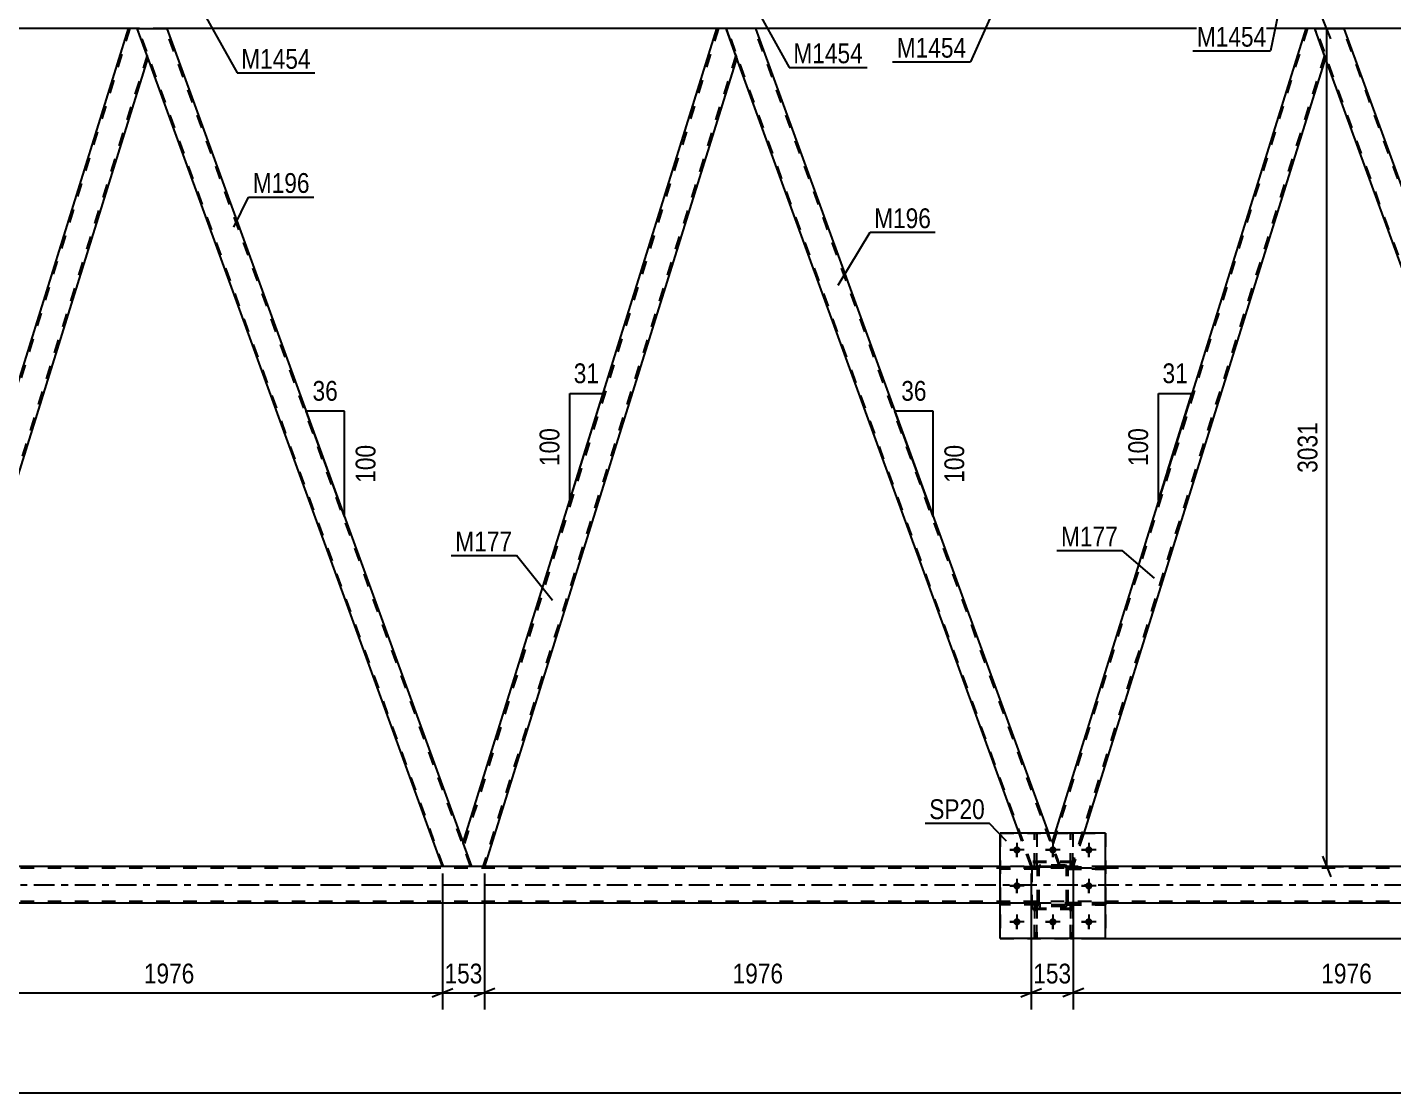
# Model space of a CAD drawing. Header units: millimetres. Extents: x 0 to 841, y 0 to 594.
# Drawn here: x 514.1 to 711.6, y 298.4 to 452.5 of the extents above; entities that cross this region are included whole.
import ezdxf

# ---------------------------------------------------------------- set-up
doc = ezdxf.new("R2010")
doc.units = ezdxf.units.MM
doc.linetypes.add('DXK_LINE_DOT2', pattern=[3.9198, 1.9599, -1.9599])
doc.linetypes.add('DXK_LINE_DOT3', pattern=[5.9187, 2.979, -0.9799, 0.9799, -0.9799])
doc.styles.add('Arial Narrow', font='ARIALN.TTF', dxfattribs={"height": 0.2})

# ---------------------------------------------------------------- blocks, each defined once
blk = doc.blocks.new('Part-814761001-3040 - 3038')
at = {"color": 7, "linetype": 'DXK_LINE_DOT2'}
for p, q in [((665.44, 331.75), (659.44, 331.75)), ((659.44, 324.95), (659.44, 331.75)), ((665.44, 324.95), (665.44, 331.75)), ((665.44, 324.95), (659.44, 324.95))]:
    blk.add_line(p, q, dxfattribs=at)
blk = doc.blocks.new('Part-814761001-3161 - 3038')
at = {"color": 7, "linetype": 'DXK_LINE_DOT2'}
for p, q in [((665.31, 325.59), (664.99, 325.59)), ((664.99, 325.59), (664.99, 320.75)), ((664.99, 324.99), (665.31, 324.99)), ((665.31, 320.75), (665.31, 325.59)), ((664.99, 320.75), (665.31, 320.75))]:
    blk.add_line(p, q, dxfattribs=at)
blk = doc.blocks.new('Part-814761001-3479 - 3038')
at = {"color": 7, "linetype": 'DXK_LINE_DOT2'}
for p, q in [((660.24, 330.87), (660.28, 331.06)), ((660.28, 331.06), (660.24, 330.87)), ((660.24, 325.83), (660.24, 330.87)), ((660.48, 330.87), (660.5, 330.97)), ((660.48, 325.83), (660.48, 330.87)), ((660.5, 330.97), (660.55, 331.04)), ((660.54, 331.32), (660.72, 331.35)), ((660.72, 331.35), (660.54, 331.32)), ((660.55, 331.04), (660.63, 331.1)), ((660.63, 331.1), (660.72, 331.11)), ((664.16, 331.35), (660.72, 331.35)), ((660.72, 331.11), (664.16, 331.11)), ((664.16, 331.35), (664.34, 331.32)), ((664.34, 331.32), (664.16, 331.35)), ((664.16, 331.11), (664.25, 331.1)), ((664.25, 331.1), (664.33, 331.04)), ((664.33, 331.04), (664.38, 330.97)), ((664.38, 330.97), (664.4, 330.87)), ((664.4, 325.83), (664.4, 330.87)), ((664.6, 331.06), (664.64, 330.87)), ((664.64, 330.87), (664.6, 331.06)), ((664.64, 325.83), (664.64, 330.87)), ((660.28, 325.65), (660.24, 325.83)), ((660.24, 325.83), (660.28, 325.65)), ((660.5, 325.74), (660.48, 325.83)), ((664.4, 325.83), (664.38, 325.74)), ((664.64, 325.83), (664.6, 325.65)), ((664.6, 325.65), (664.64, 325.83)), ((660.55, 325.66), (660.5, 325.74)), ((660.72, 325.35), (660.54, 325.39)), ((660.54, 325.39), (660.72, 325.35)), ((660.63, 325.61), (660.55, 325.66)), ((660.72, 325.59), (660.63, 325.61)), ((664.16, 325.59), (660.72, 325.59)), ((664.16, 325.35), (660.72, 325.35)), ((664.25, 325.61), (664.16, 325.59)), ((664.34, 325.39), (664.16, 325.35)), ((664.16, 325.35), (664.34, 325.39)), ((664.33, 325.66), (664.25, 325.61)), ((664.38, 325.74), (664.33, 325.66))]:
    blk.add_line(p, q, dxfattribs=at)
at = {"color": 7, "linetype": 'DXK_LINE_DOT3'}
blk.add_line((662.44, 328.35), (662.44, 328.35), dxfattribs=at)
at = {"color": 7, "linetype": 'DXK_LINE_DOT2'}
for centre, start, end in [((660.72, 330.87), 112.5, 157.5), ((660.72, 330.87), 112.5, 157.5), ((664.16, 330.87), 22.5, 67.5), ((664.16, 330.87), 22.5, 67.5), ((660.72, 325.83), 202.5, 247.5), ((660.72, 325.83), 202.5, 247.5), ((664.16, 325.83), 292.5, 337.5), ((664.16, 325.83), 292.5, 337.5)]:
    blk.add_arc(centre, 0.48, start, end, dxfattribs=at)
blk = doc.blocks.new('Bolt-814761001-3068 - 3038')
at = {"linetype": 'Continuous'}
for points in [[(657.76, 333.55, -1), (656.72, 333.55, -1)], [(662.96, 333.55, -1), (661.92, 333.55, -1)], [(668.16, 333.55, -1), (667.12, 333.55, -1)], [(657.76, 328.35, -1), (656.72, 328.35, -1)], [(668.16, 328.35, -1), (667.12, 328.35, -1)], [(657.76, 323.15, -1), (656.72, 323.15, -1)], [(662.96, 323.15, -1), (661.92, 323.15, -1)], [(668.16, 323.15, -1), (667.12, 323.15, -1)]]:
    blk.add_hatch(color=1, dxfattribs=at).paths.add_polyline_path(points)
at = {"color": 1, "linetype": 'Continuous'}
for p, q in [((657.24, 334.59), (657.24, 332.51)), ((662.44, 334.59), (662.44, 332.51)), ((667.64, 334.59), (667.64, 332.51)), ((658.28, 333.55), (656.2, 333.55)), ((663.48, 333.55), (661.4, 333.55)), ((668.68, 333.55), (666.6, 333.55)), ((658.28, 328.35), (656.2, 328.35)), ((657.24, 329.39), (657.24, 327.31)), ((668.68, 328.35), (666.6, 328.35)), ((667.64, 329.39), (667.64, 327.31)), ((657.24, 324.19), (657.24, 322.11)), ((662.44, 324.19), (662.44, 322.11)), ((667.64, 324.19), (667.64, 322.11)), ((658.28, 323.15), (656.2, 323.15)), ((663.48, 323.15), (661.4, 323.15)), ((668.68, 323.15), (666.6, 323.15))]:
    blk.add_line(p, q, dxfattribs=at)
blk = doc.blocks.new('Part-814761001-3069 - 3038')
at = {"color": 7, "linetype": 'DXK_LINE_DOT2'}
for p, q in [((660.24, 325.91), (654.84, 325.91)), ((654.84, 325.59), (654.84, 325.91)), ((659.64, 325.59), (659.64, 325.91)), ((660.24, 325.91), (660.24, 325.59)), ((660.24, 325.59), (654.84, 325.59))]:
    blk.add_line(p, q, dxfattribs=at)
blk = doc.blocks.new('Part-814761001-3089 - 3038')
at = {"color": 7, "linetype": 'DXK_LINE_DOT2'}
for p, q in [((769.92, 330.9), (83.03, 330.9)), ((670.04, 331.14), (654.84, 331.14)), ((769.92, 326.1), (83.03, 326.1)), ((670.04, 325.86), (654.84, 325.86))]:
    blk.add_line(p, q, dxfattribs=at)
at = {"color": 2, "linetype": 'Continuous'}
for p, q in [((654.84, 331.14), (499.77, 331.14)), ((769.92, 331.14), (670.04, 331.14)), ((654.84, 325.86), (499.77, 325.86)), ((769.92, 325.86), (670.04, 325.86))]:
    blk.add_line(p, q, dxfattribs=at)
at = {"color": 7, "linetype": 'DXK_LINE_DOT3'}
blk.add_line((83.03, 328.5), (769.92, 328.5), dxfattribs=at)
blk = doc.blocks.new('Part-814761001-3117 - 3038')
at = {"color": 7, "linetype": 'DXK_LINE_DOT2'}
for p, q in [((664.99, 320.75), (664.99, 325.59)), ((664.99, 325.59), (665.31, 325.59)), ((664.99, 324.99), (665.31, 324.99)), ((665.31, 325.59), (665.31, 320.75)), ((665.31, 320.75), (664.99, 320.75))]:
    blk.add_line(p, q, dxfattribs=at)
blk = doc.blocks.new('Part-814761001-3141 - 3038')
at = {"color": 7, "linetype": 'DXK_LINE_DOT2'}
for p, q in [((654.84, 335.95), (670.04, 335.95)), ((654.84, 335.95), (654.84, 320.75)), ((670.04, 335.95), (670.04, 320.75)), ((654.84, 320.75), (670.04, 320.75))]:
    blk.add_line(p, q, dxfattribs=at)
blk = doc.blocks.new('Bolt-814761001-3143 - 3038')
at = {"color": 1, "linetype": 'Continuous'}
for p, q in [((657.24, 334.59), (657.24, 333.9)), ((662.44, 334.59), (662.44, 333.9)), ((667.64, 334.59), (667.64, 333.9)), ((656.2, 333.55), (656.89, 333.55)), ((657.24, 332.51), (657.24, 333.21)), ((658.28, 333.55), (657.59, 333.55)), ((661.4, 333.55), (662.09, 333.55)), ((662.44, 332.51), (662.44, 333.21)), ((663.48, 333.55), (662.79, 333.55)), ((666.6, 333.55), (667.29, 333.55)), ((667.64, 332.51), (667.64, 333.21)), ((668.68, 333.55), (667.99, 333.55)), ((656.2, 328.35), (656.89, 328.35)), ((657.24, 329.39), (657.24, 328.7)), ((657.24, 327.31), (657.24, 328.01)), ((658.28, 328.35), (657.59, 328.35)), ((666.6, 328.35), (667.29, 328.35)), ((667.64, 329.39), (667.64, 328.7)), ((667.64, 327.31), (667.64, 328.01)), ((668.68, 328.35), (667.99, 328.35)), ((657.24, 324.19), (657.24, 323.5)), ((662.44, 324.19), (662.44, 323.5)), ((667.64, 324.19), (667.64, 323.5)), ((656.2, 323.15), (656.89, 323.15)), ((657.24, 322.11), (657.24, 322.81)), ((658.28, 323.15), (657.59, 323.15)), ((661.4, 323.15), (662.09, 323.15)), ((662.44, 322.11), (662.44, 322.81)), ((663.48, 323.15), (662.79, 323.15)), ((666.6, 323.15), (667.29, 323.15)), ((667.64, 322.11), (667.64, 322.81)), ((668.68, 323.15), (667.99, 323.15))]:
    blk.add_line(p, q, dxfattribs=at)
blk = doc.blocks.new('Part-814761001-3549 - 3038')
at = {"color": 7, "linetype": 'DXK_LINE_DOT2'}
for p, q in [((665.44, 331.89), (659.44, 331.89)), ((659.44, 325.09), (659.44, 331.89)), ((665.44, 325.09), (665.44, 331.89)), ((665.44, 325.09), (659.44, 325.09))]:
    blk.add_line(p, q, dxfattribs=at)
blk = doc.blocks.new('Part-814761001-3186 - 3038')
at = {"color": 7, "linetype": 'DXK_LINE_DOT2'}
for p, q in [((660.24, 330.87), (660.28, 331.06)), ((660.28, 331.06), (660.24, 330.87)), ((660.24, 325.83), (660.24, 330.87)), ((660.48, 330.87), (660.5, 330.97)), ((660.48, 325.83), (660.48, 330.87)), ((660.5, 330.97), (660.55, 331.04)), ((660.54, 331.32), (660.72, 331.35)), ((660.72, 331.35), (660.54, 331.32)), ((660.55, 331.04), (660.63, 331.1)), ((660.63, 331.1), (660.72, 331.11)), ((664.16, 331.35), (660.72, 331.35)), ((660.72, 331.11), (664.16, 331.11)), ((664.16, 331.35), (664.34, 331.32)), ((664.34, 331.32), (664.16, 331.35)), ((664.16, 331.11), (664.25, 331.1)), ((664.25, 331.1), (664.33, 331.04)), ((664.33, 331.04), (664.38, 330.97)), ((664.38, 330.97), (664.4, 330.87)), ((664.4, 325.83), (664.4, 330.87)), ((664.6, 331.06), (664.64, 330.87)), ((664.64, 330.87), (664.6, 331.06)), ((664.64, 325.83), (664.64, 330.87)), ((660.28, 325.65), (660.24, 325.83)), ((660.24, 325.83), (660.28, 325.65)), ((660.5, 325.74), (660.48, 325.83)), ((664.4, 325.83), (664.38, 325.74)), ((664.64, 325.83), (664.6, 325.65)), ((664.6, 325.65), (664.64, 325.83)), ((660.55, 325.66), (660.5, 325.74)), ((660.72, 325.35), (660.54, 325.39)), ((660.54, 325.39), (660.72, 325.35)), ((660.63, 325.61), (660.55, 325.66)), ((660.72, 325.59), (660.63, 325.61)), ((664.16, 325.59), (660.72, 325.59)), ((664.16, 325.35), (660.72, 325.35)), ((664.25, 325.61), (664.16, 325.59)), ((664.34, 325.39), (664.16, 325.35)), ((664.16, 325.35), (664.34, 325.39)), ((664.33, 325.66), (664.25, 325.61)), ((664.38, 325.74), (664.33, 325.66))]:
    blk.add_line(p, q, dxfattribs=at)
at = {"color": 7, "linetype": 'DXK_LINE_DOT3'}
blk.add_line((662.44, 328.35), (662.44, 328.35), dxfattribs=at)
at = {"color": 7, "linetype": 'DXK_LINE_DOT2'}
for centre, start, end in [((660.72, 330.87), 112.5, 157.5), ((660.72, 330.87), 112.5, 157.5), ((664.16, 330.87), 22.5, 67.5), ((664.16, 330.87), 22.5, 67.5), ((660.72, 325.83), 202.5, 247.5), ((660.72, 325.83), 202.5, 247.5), ((664.16, 325.83), 292.5, 337.5), ((664.16, 325.83), 292.5, 337.5)]:
    blk.add_arc(centre, 0.48, start, end, dxfattribs=at)
blk = doc.blocks.new('Part-814761001-3202 - 3038')
at = {"color": 2, "linetype": 'Continuous'}
for p, q in [((670.04, 335.95), (654.84, 335.95)), ((654.84, 320.75), (654.84, 335.95)), ((670.04, 320.75), (670.04, 335.95)), ((670.04, 320.75), (654.84, 320.75))]:
    blk.add_line(p, q, dxfattribs=at)
blk = doc.blocks.new('Part-814761001-3207 - 3038')
at = {"color": 2, "linetype": 'Continuous'}
for p, q in [((528.73, 452.36), (449.17, 452.36)), ((613.86, 452.36), (534.3, 452.36)), ((699, 452.36), (619.44, 452.36)), ((758.52, 452.36), (704.57, 452.36))]:
    blk.add_line(p, q, dxfattribs=at)
at = {"color": 7, "linetype": 'DXK_LINE_DOT2'}
for p, q in [((534.3, 452.36), (528.73, 452.36)), ((619.44, 452.36), (613.86, 452.36)), ((704.57, 452.36), (699, 452.36))]:
    blk.add_line(p, q, dxfattribs=at)
blk = doc.blocks.new('Part-814761001-3212 - 3038')
at = {"color": 7, "linetype": 'DXK_LINE_DOT2'}
for p, q in [((659.79, 331.11), (659.79, 335.95)), ((659.79, 335.95), (660.11, 335.95)), ((660.11, 335.95), (660.11, 331.11)), ((659.79, 331.71), (660.11, 331.71)), ((660.11, 331.11), (659.79, 331.11))]:
    blk.add_line(p, q, dxfattribs=at)
blk = doc.blocks.new('Part-814761001-3271 - 3038')
at = {"color": 7, "linetype": 'DXK_LINE_DOT2'}
for p, q in [((660.11, 325.59), (659.79, 325.59)), ((659.79, 325.59), (659.79, 320.75)), ((659.79, 324.99), (660.11, 324.99)), ((660.11, 320.75), (660.11, 325.59)), ((659.79, 320.75), (660.11, 320.75))]:
    blk.add_line(p, q, dxfattribs=at)
blk = doc.blocks.new('Part-814761001-3288 - 3038')
at = {"color": 7, "linetype": 'DXK_LINE_DOT2'}
for p, q in [((660.24, 325.91), (654.84, 325.91)), ((654.84, 325.91), (654.84, 325.59)), ((659.64, 325.59), (659.64, 325.91)), ((660.24, 325.59), (660.24, 325.91)), ((660.24, 325.59), (654.84, 325.59))]:
    blk.add_line(p, q, dxfattribs=at)
blk = doc.blocks.new('Part-814761001-3352 - 3038')
at = {"color": 7, "linetype": 'DXK_LINE_DOT2'}
for p, q in [((670.04, 325.91), (664.64, 325.91)), ((664.64, 325.91), (664.64, 325.59)), ((665.24, 325.59), (665.24, 325.91)), ((670.04, 325.59), (670.04, 325.91)), ((664.64, 325.59), (670.04, 325.59))]:
    blk.add_line(p, q, dxfattribs=at)
blk = doc.blocks.new('Part-814761001-3430 - 3038')
at = {"color": 7, "linetype": 'DXK_LINE_DOT2'}
for p, q in [((699.25, 452.36), (662.43, 334.24)), ((701.73, 448.48), (665.15, 331.14)), ((701.86, 448.11), (701.84, 448.16)), ((701.86, 448.11), (701.84, 448.16)), ((662.71, 335.95), (662.29, 334.61)), ((666.9, 335.95), (665.4, 331.14)), ((663.56, 331.14), (662.29, 334.61)), ((665.4, 331.14), (663.56, 331.14))]:
    blk.add_line(p, q, dxfattribs=at)
at = {"color": 2, "linetype": 'Continuous'}
for p, q in [((699, 452.36), (662.71, 335.95)), ((700.31, 452.36), (699, 452.36)), ((701.84, 448.16), (700.31, 452.36)), ((701.86, 448.11), (666.9, 335.95))]:
    blk.add_line(p, q, dxfattribs=at)
blk = doc.blocks.new('Part-814761001-3353 - 3038')
at = {"color": 7, "linetype": 'DXK_LINE_DOT2'}
for p, q in [((660.24, 331.11), (654.84, 331.11)), ((654.84, 331.11), (654.84, 330.79)), ((660.24, 330.79), (654.84, 330.79)), ((659.64, 330.79), (659.64, 331.11)), ((660.24, 330.79), (660.24, 331.11))]:
    blk.add_line(p, q, dxfattribs=at)
blk = doc.blocks.new('Part-814761001-3354 - 3038')
at = {"color": 2, "linetype": 'Continuous'}
for p, q in [((664.99, 335.95), (664.99, 335.95)), ((665.31, 335.95), (664.99, 335.95)), ((665.31, 335.95), (665.31, 335.95))]:
    blk.add_line(p, q, dxfattribs=at)
at = {"color": 7, "linetype": 'DXK_LINE_DOT2'}
for p, q in [((664.99, 331.11), (664.99, 335.95)), ((665.31, 331.11), (665.31, 335.95)), ((664.99, 331.71), (665.31, 331.71)), ((665.31, 331.11), (664.99, 331.11))]:
    blk.add_line(p, q, dxfattribs=at)
blk = doc.blocks.new('Part-814761001-3357 - 3038')
at = {"color": 7, "linetype": 'DXK_LINE_DOT2'}
for p, q in [((664.99, 331.11), (664.99, 335.95)), ((664.99, 335.95), (665.31, 335.95)), ((665.31, 335.95), (665.31, 331.11)), ((664.99, 331.71), (665.31, 331.71)), ((665.31, 331.11), (664.99, 331.11))]:
    blk.add_line(p, q, dxfattribs=at)
blk = doc.blocks.new('Part-814761001-3358 - 3038')
at = {"color": 7, "linetype": 'DXK_LINE_DOT2'}
for p, q in [((664.64, 325.59), (664.64, 325.91)), ((664.64, 325.91), (670.04, 325.91)), ((665.24, 325.59), (665.24, 325.91)), ((670.04, 325.91), (670.04, 325.59)), ((670.04, 325.59), (664.64, 325.59))]:
    blk.add_line(p, q, dxfattribs=at)
blk = doc.blocks.new('Part-814761001-3359 - 3038')
at = {"color": 7, "linetype": 'DXK_LINE_DOT2'}
for p, q in [((660.24, 331.11), (654.84, 331.11)), ((654.84, 330.79), (654.84, 331.11)), ((660.24, 330.79), (654.84, 330.79)), ((659.64, 330.79), (659.64, 331.11)), ((660.24, 331.11), (660.24, 330.79))]:
    blk.add_line(p, q, dxfattribs=at)
blk = doc.blocks.new('Part-814761001-3373 - 3038')
at = {"color": 2, "linetype": 'Continuous'}
for p, q in [((659.79, 335.95), (659.79, 335.95)), ((660.11, 335.95), (659.79, 335.95)), ((660.11, 335.95), (660.11, 335.95))]:
    blk.add_line(p, q, dxfattribs=at)
at = {"color": 7, "linetype": 'DXK_LINE_DOT2'}
for p, q in [((659.79, 331.11), (659.79, 335.95)), ((660.11, 331.11), (660.11, 335.95)), ((659.79, 331.71), (660.11, 331.71)), ((660.11, 331.11), (659.79, 331.11))]:
    blk.add_line(p, q, dxfattribs=at)
blk = doc.blocks.new('Part-814761001-3387 - 3038')
at = {"color": 7, "linetype": 'DXK_LINE_DOT2'}
for p, q in [((659.79, 320.75), (659.79, 325.59)), ((659.79, 325.59), (660.11, 325.59)), ((659.79, 324.99), (660.11, 324.99)), ((660.11, 325.59), (660.11, 320.75)), ((660.11, 320.75), (659.79, 320.75))]:
    blk.add_line(p, q, dxfattribs=at)
blk = doc.blocks.new('Part-814761001-3425 - 3038')
at = {"color": 2, "linetype": 'Continuous'}
for p, q in [((619.44, 452.36), (615.18, 452.36)), ((619.44, 452.36), (661.8, 335.95)), ((657.55, 335.95), (616.71, 448.16))]:
    blk.add_line(p, q, dxfattribs=at)
at = {"color": 7, "linetype": 'DXK_LINE_DOT2'}
for p, q in [((615.18, 452.36), (616.71, 448.16)), ((659.47, 331.14), (615.35, 452.36)), ((663.39, 331.14), (619.27, 452.36)), ((659.3, 331.14), (657.55, 335.95)), ((663.56, 331.14), (661.8, 335.95)), ((663.56, 331.14), (659.3, 331.14))]:
    blk.add_line(p, q, dxfattribs=at)
blk = doc.blocks.new('Part-814761001-3436 - 3038')
at = {"color": 7, "linetype": 'DXK_LINE_DOT2'}
for p, q in [((664.64, 330.79), (664.64, 331.11)), ((664.64, 331.11), (670.04, 331.11)), ((670.04, 330.79), (664.64, 330.79)), ((665.24, 330.79), (665.24, 331.11)), ((670.04, 331.11), (670.04, 330.79))]:
    blk.add_line(p, q, dxfattribs=at)
blk = doc.blocks.new('Part-814761001-3437 - 3038')
at = {"color": 7, "linetype": 'DXK_LINE_DOT2'}
for p, q in [((670.04, 331.11), (664.64, 331.11)), ((664.64, 331.11), (664.64, 330.79)), ((664.64, 330.79), (670.04, 330.79)), ((665.24, 330.79), (665.24, 331.11)), ((670.04, 330.79), (670.04, 331.11))]:
    blk.add_line(p, q, dxfattribs=at)
blk = doc.blocks.new('Part-814761001-3442 - 3038')
at = {"color": 2, "linetype": 'Continuous'}
for p, q in [((530.05, 452.36), (534.3, 452.36)), ((534.3, 452.36), (577.18, 334.56)), ((574.17, 331.14), (531.57, 448.16))]:
    blk.add_line(p, q, dxfattribs=at)
at = {"color": 7, "linetype": 'DXK_LINE_DOT2'}
for p, q in [((531.57, 448.16), (530.05, 452.36)), ((574.34, 331.14), (530.22, 452.36)), ((578.25, 331.14), (534.13, 452.36)), ((578.42, 331.14), (577.18, 334.56)), ((578.42, 331.14), (574.17, 331.14))]:
    blk.add_line(p, q, dxfattribs=at)
blk = doc.blocks.new('Part-814761001-3484 - 3038')
at = {"color": 2, "linetype": 'Continuous'}
for p, q in [((700.31, 452.36), (704.57, 452.36)), ((748.69, 331.14), (704.57, 452.36)), ((744.43, 331.14), (701.84, 448.16))]:
    blk.add_line(p, q, dxfattribs=at)
at = {"color": 7, "linetype": 'DXK_LINE_DOT2'}
for p, q in [((701.84, 448.16), (700.31, 452.36)), ((744.6, 331.14), (700.48, 452.36)), ((748.52, 331.14), (704.4, 452.36)), ((748.69, 331.14), (744.43, 331.14))]:
    blk.add_line(p, q, dxfattribs=at)
blk = doc.blocks.new('Part-814761001-3494 - 3038')
at = {"color": 7, "linetype": 'DXK_LINE_DOT2'}
for p, q in [((528.98, 452.36), (492.16, 334.24)), ((531.46, 448.48), (494.88, 331.14)), ((531.59, 448.11), (531.57, 448.16)), ((531.59, 448.11), (531.57, 448.16)), ((492.44, 335.95), (492.03, 334.61)), ((496.63, 335.95), (495.13, 331.14)), ((493.29, 331.14), (492.03, 334.61)), ((495.13, 331.14), (493.29, 331.14))]:
    blk.add_line(p, q, dxfattribs=at)
at = {"color": 2, "linetype": 'Continuous'}
for p, q in [((528.73, 452.36), (492.44, 335.95)), ((530.05, 452.36), (528.73, 452.36)), ((531.57, 448.16), (530.05, 452.36)), ((531.59, 448.11), (496.63, 335.95))]:
    blk.add_line(p, q, dxfattribs=at)
blk = doc.blocks.new('Part-814761001-3554 - 3038')
at = {"color": 2, "linetype": 'Continuous'}
for p, q in [((577.16, 334.61), (613.86, 452.36)), ((615.18, 452.36), (613.86, 452.36)), ((616.71, 448.16), (615.18, 452.36)), ((616.73, 448.11), (580.27, 331.14)), ((578.42, 331.14), (577.18, 334.56))]:
    blk.add_line(p, q, dxfattribs=at)
at = {"color": 7, "linetype": 'DXK_LINE_DOT2'}
for p, q in [((614.11, 452.36), (577.3, 334.24)), ((616.59, 448.48), (580.02, 331.14)), ((616.73, 448.11), (616.71, 448.16)), ((616.73, 448.11), (616.71, 448.16)), ((577.18, 334.56), (577.16, 334.61)), ((580.27, 331.14), (578.42, 331.14))]:
    blk.add_line(p, q, dxfattribs=at)
blk = doc.blocks.new('StraightDimension-814761001-9521 - 3038')
at = {"color": 7, "linetype": 'Continuous'}
for p, q in [((659.3, 330.14), (659.3, 310.49)), ((665.4, 330.14), (665.4, 310.49)), ((657.8, 312.29), (660.8, 313.49)), ((659.3, 312.89), (665.4, 312.89)), ((666.9, 313.49), (663.9, 312.29))]:
    blk.add_line(p, q, dxfattribs=at)
at = {"color": 0}
blk.add_wipeout([(665.69, 313.64), (665.69, 317.84), (659.01, 317.84), (659.01, 313.64)], dxfattribs=at)
at = {"color": 3, "style": 'Arial Narrow'}
blk.add_text('153', height=2.863, dxfattribs=at).set_placement((659.61, 314.24))
blk = doc.blocks.new('AngleDimension-814761001-3579 - 3038')
at = {"color": 7, "linetype": 'Continuous'}
for p, q in [((645.12, 397.01), (639.58, 397.01)), ((645.12, 381.78), (639.58, 397.01)), ((645.12, 381.78), (645.12, 397.01)), ((645.12, 381.78), (645.12, 381.78))]:
    blk.add_line(p, q, dxfattribs=at)
at = {"color": 0}
for points in [[(644.78, 397.91), (644.78, 402.11), (639.92, 402.11), (639.92, 397.91)], [(650.22, 392.74), (646.02, 392.74), (646.02, 386.05), (650.22, 386.05)]]:
    blk.add_wipeout(points, dxfattribs=at)
at = {"color": 3, "style": 'Arial Narrow'}
blk.add_text('36', height=2.863, dxfattribs=at).set_placement((640.52, 398.51))
blk.add_text('100', height=2.863, rotation=90.0002, dxfattribs=at).set_placement((649.62, 386.65))
blk = doc.blocks.new('StraightDimension-814761001-4812 - 3038')
at = {"color": 7, "linetype": 'Continuous'}
for p, q in [((753.92, 471.96), (807.87, 471.96)), ((806.07, 470.46), (804.87, 473.46)), ((805.47, 320.75), (805.47, 471.96)), ((804.87, 322.25), (806.07, 319.25)), ((668.6, 320.75), (807.87, 320.75))]:
    blk.add_line(p, q, dxfattribs=at)
at = {"color": 0}
blk.add_wipeout([(804.72, 400.61), (800.52, 400.61), (800.52, 392.1), (804.72, 392.1)], dxfattribs=at)
at = {"color": 3, "style": 'Arial Narrow'}
blk.add_text('3780', height=2.863, rotation=90.0002, dxfattribs=at).set_placement((804.12, 392.7))
blk = doc.blocks.new('AngleDimension-814761001-3762 - 3038')
at = {"color": 7, "linetype": 'Continuous'}
for p, q in [((677.71, 399.55), (682.53, 399.55)), ((677.71, 384.08), (682.53, 399.55)), ((677.71, 384.08), (677.71, 399.55)), ((679.04, 388.32), (682.53, 399.55))]:
    blk.add_line(p, q, dxfattribs=at)
at = {"color": 0}
for points in [[(682.55, 400.45), (682.55, 404.65), (677.7, 404.65), (677.7, 400.45)], [(676.81, 395.15), (672.61, 395.15), (672.61, 388.47), (676.81, 388.47)]]:
    blk.add_wipeout(points, dxfattribs=at)
at = {"color": 3, "style": 'Arial Narrow'}
blk.add_text('31', height=2.863, dxfattribs=at).set_placement((678.3, 401.05))
blk.add_text('100', height=2.863, rotation=90.0002, dxfattribs=at).set_placement((676.21, 389.07))
blk = doc.blocks.new('StraightDimension-814761001-9523 - 3038')
at = {"color": 7, "linetype": 'Continuous'}
for p, q in [((574.17, 330.14), (574.17, 310.49)), ((580.27, 330.14), (580.27, 310.49)), ((572.67, 312.29), (575.67, 313.49)), ((574.17, 312.89), (580.27, 312.89)), ((581.77, 313.49), (578.77, 312.29))]:
    blk.add_line(p, q, dxfattribs=at)
at = {"color": 0}
blk.add_wipeout([(580.56, 313.64), (580.56, 317.84), (573.87, 317.84), (573.87, 313.64)], dxfattribs=at)
at = {"color": 3, "style": 'Arial Narrow'}
blk.add_text('153', height=2.863, dxfattribs=at).set_placement((574.47, 314.24))
blk = doc.blocks.new('StraightDimension-814761001-9524 - 3038')
at = {"color": 7, "linetype": 'Continuous'}
for p, q in [((495.13, 330.14), (495.13, 310.49)), ((574.17, 330.14), (574.17, 310.49)), ((496.63, 313.49), (493.63, 312.29)), ((495.13, 312.89), (574.17, 312.89)), ((572.67, 312.29), (575.67, 313.49))]:
    blk.add_line(p, q, dxfattribs=at)
at = {"color": 0}
blk.add_wipeout([(538.91, 313.64), (538.91, 317.84), (530.39, 317.84), (530.39, 313.64)], dxfattribs=at)
at = {"color": 3, "style": 'Arial Narrow'}
blk.add_text('1976', height=2.863, dxfattribs=at).set_placement((530.99, 314.24))
blk = doc.blocks.new('AngleDimension-814761001-3590 - 3038')
at = {"color": 7, "linetype": 'Continuous'}
for p, q in [((559.99, 397.01), (554.45, 397.01)), ((559.99, 381.78), (554.45, 397.01)), ((559.99, 381.78), (559.99, 397.01)), ((559.99, 381.78), (559.99, 381.78))]:
    blk.add_line(p, q, dxfattribs=at)
at = {"color": 0}
for points in [[(559.65, 397.91), (559.65, 402.11), (554.79, 402.11), (554.79, 397.91)], [(565.09, 392.74), (560.89, 392.74), (560.89, 386.05), (565.09, 386.05)]]:
    blk.add_wipeout(points, dxfattribs=at)
at = {"color": 3, "style": 'Arial Narrow'}
blk.add_text('36', height=2.863, dxfattribs=at).set_placement((555.39, 398.51))
blk.add_text('100', height=2.863, rotation=90.0002, dxfattribs=at).set_placement((564.49, 386.65))
blk = doc.blocks.new('StraightDimension-814761001-3773 - 3038')
at = {"color": 7, "linetype": 'Continuous'}
for p, q in [((707.36, 452.36), (699.2, 452.36)), ((702.65, 450.86), (701.45, 453.86)), ((702.05, 331.14), (702.05, 452.36)), ((701.45, 332.64), (702.65, 329.64)), ((701.63, 331.14), (704.45, 331.14))]:
    blk.add_line(p, q, dxfattribs=at)
at = {"color": 0}
blk.add_wipeout([(701.3, 396), (697.1, 396), (697.1, 387.49), (701.3, 387.49)], dxfattribs=at)
at = {"color": 3, "style": 'Arial Narrow'}
blk.add_text('3031', height=2.863, rotation=90.0002, dxfattribs=at).set_placement((700.7, 388.09))
blk = doc.blocks.new('AngleDimension-814761001-3818 - 3038')
at = {"color": 7, "linetype": 'Continuous'}
for p, q in [((592.58, 399.55), (597.4, 399.55)), ((592.58, 384.08), (597.4, 399.55)), ((592.58, 384.08), (592.58, 399.55)), ((593.9, 388.32), (597.4, 399.55))]:
    blk.add_line(p, q, dxfattribs=at)
at = {"color": 0}
for points in [[(597.42, 400.45), (597.42, 404.65), (592.56, 404.65), (592.56, 400.45)], [(591.68, 395.15), (587.48, 395.15), (587.48, 388.47), (591.68, 388.47)]]:
    blk.add_wipeout(points, dxfattribs=at)
at = {"color": 3, "style": 'Arial Narrow'}
blk.add_text('31', height=2.863, dxfattribs=at).set_placement((593.16, 401.05))
blk.add_text('100', height=2.863, rotation=90.0002, dxfattribs=at).set_placement((591.08, 389.07))
blk = doc.blocks.new('StraightDimension-814761001-4591 - 3038')
at = {"color": 7, "linetype": 'Continuous'}
blk.add_line((36.81, 298.44), (780.78, 298.44), dxfattribs=at)
blk = doc.blocks.new('StraightDimension-814761001-9520 - 3038')
at = {"color": 7, "linetype": 'Continuous'}
for p, q in [((665.4, 330.14), (665.4, 310.49)), ((744.43, 330.14), (744.43, 310.49)), ((666.9, 313.49), (663.9, 312.29)), ((665.4, 312.89), (744.43, 312.89)), ((742.93, 312.29), (745.93, 313.49))]:
    blk.add_line(p, q, dxfattribs=at)
at = {"color": 0}
blk.add_wipeout([(709.17, 313.64), (709.17, 317.84), (700.66, 317.84), (700.66, 313.64)], dxfattribs=at)
at = {"color": 3, "style": 'Arial Narrow'}
blk.add_text('1976', height=2.863, dxfattribs=at).set_placement((701.26, 314.24))
blk = doc.blocks.new('StraightDimension-814761001-9522 - 3038')
at = {"color": 7, "linetype": 'Continuous'}
for p, q in [((580.27, 330.14), (580.27, 310.49)), ((659.3, 330.14), (659.3, 310.49)), ((581.77, 313.49), (578.77, 312.29)), ((580.27, 312.89), (659.3, 312.89)), ((657.8, 312.29), (660.8, 313.49))]:
    blk.add_line(p, q, dxfattribs=at)
at = {"color": 0}
blk.add_wipeout([(624.04, 313.64), (624.04, 317.84), (615.53, 317.84), (615.53, 313.64)], dxfattribs=at)
at = {"color": 3, "style": 'Arial Narrow'}
blk.add_text('1976', height=2.863, dxfattribs=at).set_placement((616.13, 314.24))
blk = doc.blocks.new('Mark-814761001-3057 - 3038')
at = {"color": 0}
blk.add_wipeout([(649.92, 448.13), (649.92, 451.13), (639.87, 451.13), (639.87, 448.13)], dxfattribs=at)
blk.add_wipeout([(649.92, 448.13), (649.92, 451.13), (639.87, 451.13), (639.87, 448.13)], dxfattribs=at)
at = {"color": 30, "linetype": 'Continuous'}
for p in [(656.31, 460.52), (639.27, 447.53)]:
    blk.add_line(p, (650.52, 447.53), dxfattribs=at)
at = {"color": 3, "style": 'Arial Narrow'}
blk.add_text('M1454', height=2.863, dxfattribs=at).set_placement((639.87, 448.13))
blk = doc.blocks.new('Mark-814761001-3166 - 3038')
at = {"color": 0}
blk.add_wipeout([(693.31, 449.72), (693.31, 452.72), (683.26, 452.72), (683.26, 449.72)], dxfattribs=at)
blk.add_wipeout([(693.31, 449.72), (693.31, 452.72), (683.26, 452.72), (683.26, 449.72)], dxfattribs=at)
at = {"color": 30, "linetype": 'Continuous'}
for p in [(696.42, 461.17), (682.66, 449.12)]:
    blk.add_line(p, (693.91, 449.12), dxfattribs=at)
at = {"color": 3, "style": 'Arial Narrow'}
blk.add_text('M1454', height=2.863, dxfattribs=at).set_placement((683.26, 449.72))
blk = doc.blocks.new('Mark-814761001-3171 - 3038')
at = {"color": 0}
blk.add_wipeout([(555.12, 446.52), (555.12, 449.52), (545.07, 449.52), (545.07, 446.52)], dxfattribs=at)
blk.add_wipeout([(555.12, 446.52), (555.12, 449.52), (545.07, 449.52), (545.07, 446.52)], dxfattribs=at)
at = {"color": 30, "linetype": 'Continuous'}
for p, q in [((537.92, 457.65), (544.47, 445.92)), ((544.47, 445.92), (555.72, 445.92))]:
    blk.add_line(p, q, dxfattribs=at)
at = {"color": 3, "style": 'Arial Narrow'}
blk.add_text('M1454', height=2.863, dxfattribs=at).set_placement((545.07, 446.52))
blk = doc.blocks.new('Mark-814761001-3198 - 3038')
at = {"color": 0}
blk.add_wipeout([(652.61, 338.01), (652.61, 341.01), (644.57, 341.01), (644.57, 338.01)], dxfattribs=at)
blk.add_wipeout([(652.61, 338.01), (652.61, 341.01), (644.57, 341.01), (644.57, 338.01)], dxfattribs=at)
at = {"color": 30, "linetype": 'Continuous'}
for p in [(643.97, 337.41), (655.72, 334.83)]:
    blk.add_line(p, (653.21, 337.41), dxfattribs=at)
at = {"color": 3, "style": 'Arial Narrow'}
blk.add_text('SP20', height=2.863, dxfattribs=at).set_placement((644.57, 338.01))
blk = doc.blocks.new('Mark-814761001-3426 - 3038')
at = {"color": 0}
blk.add_wipeout([(671.85, 377.44), (671.85, 380.44), (663.62, 380.44), (663.62, 377.44)], dxfattribs=at)
blk.add_wipeout([(671.85, 377.44), (671.85, 380.44), (663.62, 380.44), (663.62, 377.44)], dxfattribs=at)
at = {"color": 30, "linetype": 'Continuous'}
for p in [(663.02, 376.84), (677.12, 372.83)]:
    blk.add_line(p, (672.45, 376.84), dxfattribs=at)
at = {"color": 3, "style": 'Arial Narrow'}
blk.add_text('M177', height=2.863, dxfattribs=at).set_placement((663.62, 377.44))
blk = doc.blocks.new('Mark-814761001-3421 - 3038')
at = {"color": 0}
blk.add_wipeout([(644.82, 423.47), (644.82, 426.47), (636.6, 426.47), (636.6, 423.47)], dxfattribs=at)
blk.add_wipeout([(644.82, 423.47), (644.82, 426.47), (636.6, 426.47), (636.6, 423.47)], dxfattribs=at)
at = {"color": 30, "linetype": 'Continuous'}
for p, q in [((631.41, 415.21), (636, 422.87)), ((636, 422.87), (645.42, 422.87))]:
    blk.add_line(p, q, dxfattribs=at)
at = {"color": 3, "style": 'Arial Narrow'}
blk.add_text('M196', height=2.863, dxfattribs=at).set_placement((636.6, 423.47))
blk = doc.blocks.new('Mark-814761001-3438 - 3038')
at = {"color": 0}
blk.add_wipeout([(554.97, 428.57), (554.97, 431.57), (546.75, 431.57), (546.75, 428.57)], dxfattribs=at)
blk.add_wipeout([(554.97, 428.57), (554.97, 431.57), (546.75, 431.57), (546.75, 428.57)], dxfattribs=at)
at = {"color": 30, "linetype": 'Continuous'}
for p, q in [((544.02, 423.63), (546.15, 427.97)), ((546.15, 427.97), (555.57, 427.97))]:
    blk.add_line(p, q, dxfattribs=at)
at = {"color": 3, "style": 'Arial Narrow'}
blk.add_text('M196', height=2.863, dxfattribs=at).set_placement((546.75, 428.57))
blk = doc.blocks.new('Mark-814761001-3521 - 3038')
at = {"color": 0}
blk.add_wipeout([(634.97, 447.32), (634.97, 450.32), (624.92, 450.32), (624.92, 447.32)], dxfattribs=at)
blk.add_wipeout([(634.97, 447.32), (634.97, 450.32), (624.92, 450.32), (624.92, 447.32)], dxfattribs=at)
at = {"color": 30, "linetype": 'Continuous'}
for p, q in [((618.09, 457.9), (624.32, 446.72)), ((624.32, 446.72), (635.57, 446.72))]:
    blk.add_line(p, q, dxfattribs=at)
at = {"color": 3, "style": 'Arial Narrow'}
blk.add_text('M1454', height=2.863, dxfattribs=at).set_placement((624.92, 447.32))
blk = doc.blocks.new('Mark-814761001-3550 - 3038')
at = {"color": 0}
blk.add_wipeout([(584.26, 376.72), (584.26, 379.72), (576.03, 379.72), (576.03, 376.72)], dxfattribs=at)
blk.add_wipeout([(584.26, 376.72), (584.26, 379.72), (576.03, 379.72), (576.03, 376.72)], dxfattribs=at)
at = {"color": 30, "linetype": 'Continuous'}
for p in [(575.43, 376.12), (590.07, 369.64)]:
    blk.add_line(p, (584.86, 376.12), dxfattribs=at)
at = {"color": 3, "style": 'Arial Narrow'}
blk.add_text('M177', height=2.863, dxfattribs=at).set_placement((576.03, 376.72))

msp = doc.modelspace()

# ---------------------------------------------------------------- block references
for name in ['Part-814761001-3207 - 3038', 'Part-814761001-3494 - 3038', 'Part-814761001-3442 - 3038', 'Part-814761001-3554 - 3038', 'Part-814761001-3425 - 3038', 'Part-814761001-3430 - 3038', 'Part-814761001-3484 - 3038', 'Part-814761001-3141 - 3038', 'Part-814761001-3202 - 3038', 'Part-814761001-3212 - 3038', 'Part-814761001-3373 - 3038', 'Part-814761001-3354 - 3038', 'Part-814761001-3357 - 3038', 'Bolt-814761001-3068 - 3038', 'Bolt-814761001-3143 - 3038', 'Part-814761001-3549 - 3038', 'Part-814761001-3040 - 3038', 'Part-814761001-3089 - 3038', 'Part-814761001-3353 - 3038', 'Part-814761001-3359 - 3038', 'Part-814761001-3479 - 3038', 'Part-814761001-3186 - 3038', 'Part-814761001-3436 - 3038', 'Part-814761001-3437 - 3038', 'Part-814761001-3069 - 3038', 'Part-814761001-3288 - 3038', 'Part-814761001-3352 - 3038', 'Part-814761001-3358 - 3038', 'Part-814761001-3271 - 3038', 'Part-814761001-3387 - 3038', 'Part-814761001-3161 - 3038', 'Part-814761001-3117 - 3038']:
    msp.add_blockref(name, (0, 0))

# ---------------------------------------------------------------- next in the draw order: block references
for name in ['StraightDimension-814761001-4812 - 3038', 'AngleDimension-814761001-3818 - 3038', 'AngleDimension-814761001-3590 - 3038', 'AngleDimension-814761001-3579 - 3038', 'StraightDimension-814761001-9523 - 3038', 'StraightDimension-814761001-9521 - 3038']:
    msp.add_blockref(name, (0, 0))

# ---------------------------------------------------------------- next in the draw order: block references
for name in ['StraightDimension-814761001-3773 - 3038', 'AngleDimension-814761001-3762 - 3038', 'StraightDimension-814761001-9524 - 3038']:
    msp.add_blockref(name, (0, 0))

# ---------------------------------------------------------------- next in the draw order: block references
for name in ['Mark-814761001-3166 - 3038', 'StraightDimension-814761001-4591 - 3038']:
    msp.add_blockref(name, (0, 0))

# ---------------------------------------------------------------- next in the draw order: block references
for name in ['Mark-814761001-3057 - 3038', 'Mark-814761001-3171 - 3038', 'Mark-814761001-3521 - 3038', 'Mark-814761001-3438 - 3038', 'Mark-814761001-3421 - 3038', 'Mark-814761001-3550 - 3038', 'Mark-814761001-3426 - 3038', 'Mark-814761001-3198 - 3038', 'StraightDimension-814761001-9522 - 3038', 'StraightDimension-814761001-9520 - 3038']:
    msp.add_blockref(name, (0, 0))

doc.saveas('drawing.dxf')
